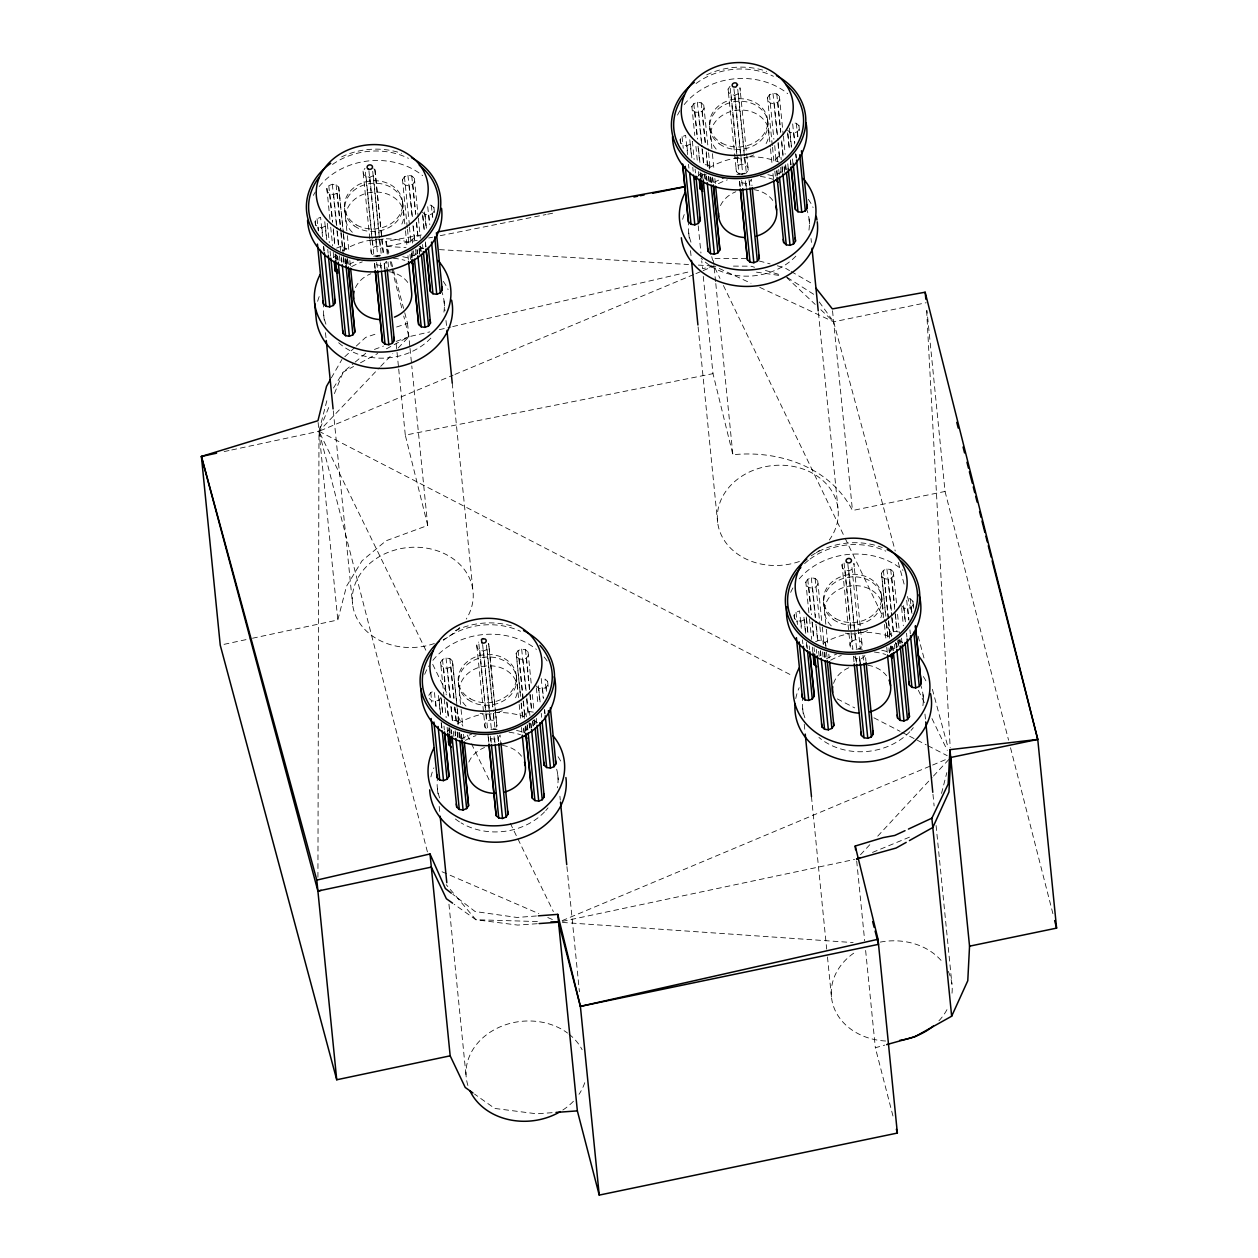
<?xml version="1.0" encoding="UTF-8"?>
<svg xmlns="http://www.w3.org/2000/svg" width="1258" height="1258" viewBox="0 0 1258 1258"><rect width="100%" height="100%" fill="white"/><g stroke="black" fill="none" stroke-linecap="round" stroke-linejoin="round"><path stroke-width="0.75" stroke-dasharray="5 3.75" d="M317.928 877.298L318.982 431.274L327.646 397.591M941.519 793.436L946.834 772.616M252.481 638.246L337.82 619.974L346.485 586.307L362.052 560.769L386.002 540.798L427.704 525.451L411.791 365.921M427.406 851.886L318.982 431.274L330.005 404.353M334.408 393.597L343.214 372.069L353.687 363.326M331.341 377.903L341.956 359.411M333.48 388.014L343.214 372.069L353.577 366.487M329.942 219.442L326.86 188.511L328.794 185.665L332.348 184.25L336.138 184.816L338.716 187.112L343.371 232.824M315.491 225.434L315.113 221.565L317.047 218.719L320.601 217.304L322.52 236.646M326.86 188.511L327.253 191.688L329.848 193.999L333.637 194.55L337.175 193.15L339.125 190.304M315.113 221.565L315.506 224.742L318.101 227.053L321.891 227.604L325.429 226.188L327.379 223.358M369.805 238.8L363.043 171.151L364.993 168.305M363.043 171.151L363.452 174.327L366.031 176.639L369.821 177.189L373.359 175.774L375.309 172.944L374.915 169.751L372.321 167.44M402.481 179.642L404.416 176.796L407.969 175.381L411.759 175.931L414.354 178.243L414.747 181.435L412.797 184.266L409.259 185.681L405.469 185.13L402.875 182.819L402.481 179.642L407.309 227.965M383.218 252.198L382.825 249.005L380.231 246.71L376.441 246.143L372.903 247.559L370.953 250.405L371.362 253.581L373.941 255.893L377.73 256.443L381.284 255.028L383.218 252.198L375.309 172.944M375.104 268.41L374.522 262.608L377.117 264.919L380.907 265.469L384.445 264.054L386.395 261.224L386.945 267.702M410.312 242.071L412.262 239.224L415.8 237.809M422.452 212.193L425.047 214.505L428.836 215.055L432.375 213.64L434.325 210.809L433.931 207.617L431.337 205.306L427.547 204.755M691.884 106.49L693.818 103.659L697.372 102.244L701.162 102.794L703.741 105.106L704.15 108.282L702.2 111.129L698.662 112.544L694.872 111.993L692.277 109.682L691.884 106.49L694.778 135.487M680.515 143.412L680.138 139.544L682.072 136.697L685.626 135.282L687.544 154.624M728.067 89.129L728.476 92.306L731.055 94.617L734.845 95.168L738.399 93.768L740.333 90.922L739.94 87.745L748.243 170.176L746.309 173.022L742.755 174.437L738.965 173.887L736.386 171.575L728.067 89.129L730.017 86.283M680.138 139.544L680.531 142.72L683.125 145.032L686.915 145.582L690.453 144.183L692.403 141.336L694.117 159.42M767.506 97.621L769.44 94.775L772.994 93.375L776.784 93.925L779.378 96.237L779.771 99.413L777.821 102.26L774.283 103.675L770.494 103.109L767.899 100.813L767.506 97.621L772.333 145.944M748.243 170.176L747.85 167L745.255 164.688L741.465 164.138L737.927 165.553L735.977 168.383L736.386 171.575M740.129 186.388L739.547 180.602L742.141 182.897L745.931 183.464L749.469 182.048L751.419 179.202L751.985 185.681M775.337 160.049L777.287 157.203L780.825 155.788L781.218 159.656M787.492 130.172L790.071 132.483L793.861 133.049L797.415 131.634L799.349 128.788L798.956 125.611L796.361 123.3L792.571 122.734L794.694 144.01M444.043 697.058L440.567 662.274L442.501 659.428L446.055 658.013L449.845 658.563L452.44 660.875L457.079 706.587M428.821 695.312L430.771 692.482L434.309 691.067L436.039 708.458M440.567 662.274L440.96 665.451L443.555 667.762L447.345 668.312L450.883 666.897L452.833 664.051M429.214 698.489L431.809 700.8L435.598 701.366L439.136 699.951L441.086 697.105M486.107 714.182L487.664 729.656L485.069 727.344L476.751 644.898L478.7 642.052M476.751 644.898L477.159 648.09L479.754 650.386L483.544 650.952L487.082 649.537L489.016 646.691L488.623 643.514L495.369 711.163M516.189 653.389L518.139 650.559L521.677 649.144L525.467 649.694L528.061 652.006L528.454 655.182L526.52 658.028L522.966 659.444L519.177 658.878L516.598 656.582L516.189 653.389L520.435 695.926M493.451 713.317L494.992 728.791L496.941 725.945L496.533 722.768L493.938 720.457L490.148 719.906L486.61 721.321L484.66 724.152L485.069 727.344M488.812 742.157L488.23 736.37L490.824 738.666L494.614 739.232L498.152 737.817L500.102 734.971L500.668 741.449M533.298 712.122L529.508 711.556L525.97 712.971L524.02 715.818L524.429 718.994M536.175 685.956L538.754 688.252L542.56 688.818L546.098 687.403L548.032 684.556L547.639 681.38L545.044 679.068L546.397 692.592M805.828 582.092L807.762 579.246L811.316 577.831L815.105 578.381L817.684 580.693L818.093 583.885L816.143 586.715L812.605 588.131L808.815 587.58L806.221 585.269L805.828 582.092L809.303 616.892M794.458 618.999L794.081 615.131L796.015 612.3L799.569 610.885L801.299 628.277M794.081 615.131L794.474 618.323L797.069 620.634L800.859 621.185L804.397 619.769L806.347 616.923M850.329 647.162L842.011 564.716L843.961 561.886L851.87 641.14L849.921 643.986L850.329 647.162L852.908 649.474L851.367 634.001M881.449 573.223L883.399 570.377L886.937 568.962L890.727 569.512L893.322 571.824L893.715 575L891.78 577.847L888.227 579.262L884.437 578.711L881.842 576.4L881.449 573.223L885.695 615.744M842.011 564.716L842.42 567.908L844.999 570.22L848.788 570.77L852.342 569.355L854.276 566.509L853.883 563.332L862.186 645.779L860.252 648.609L851.682 564.889M898.558 631.941L894.768 631.39L891.23 632.805L889.28 635.636L889.689 638.828M901.42 605.774L904.015 608.086L907.804 608.636L911.358 607.221L913.292 604.375L912.899 601.198L910.305 598.887L906.515 598.336M894.454 644.348L894.847 648.216L891.309 649.631L889.359 652.477L888.981 648.609M860.488 854.748L869.781 844.731M877.738 836.145L932.131 777.491M933.467 776.06L949.381 758.904M231.755 449.955L318.982 431.274L379.35 367.776M380.702 366.361L392.779 353.671M398.141 348.026L408.866 336.735L429.859 331.876M344.818 356.737L354.866 347.381M356.297 346.044L365.685 337.38L378.422 333.103M355.181 362.084L367.163 352.083M360.496 362.776L377.762 353.467M386.41 348.828L408.866 336.735L403.739 316.041M425.833 650.229L318.982 431.274L453.084 375.183M454.909 374.428L694.101 274.37M695.926 273.615L701.351 271.351M703.175 270.58L714.041 266.036L750.979 283.254M562.137 920.652L930.826 765.823M932.634 765.053L947.101 758.983M872.486 852.437L909.754 837.042M336.625 248.093L340.179 246.678L343.969 247.228L346.548 249.54M376.063 256.585L379.601 255.17L380.183 260.972M412.341 256.05L415.879 254.635L415.486 250.782M741.088 174.563L744.642 173.164M777.365 174.044L780.904 172.629L780.51 168.761M815.593 641.674L819.147 640.259L822.936 640.809L825.515 643.121L825.924 646.298M851.87 641.14L855.409 639.724L859.198 640.275L861.793 642.586L862.186 645.779M853.49 656.189L856.085 658.5L859.874 659.05L863.413 657.635L865.362 654.789L865.929 661.283M374.412 349.425L383.486 346.076M396.176 341.405L408.866 336.735M396.616 327.017L407.529 323.353L404.101 310.317M892.96 1116.003L875.348 1047.741L884.767 1045.131M439.388 329.675L450.836 327.017M452.738 326.577L691.161 271.335M714.041 266.036L702.593 268.693L701.712 260.831M224.176 451.575L229.852 450.348M224.034 644.348L250.594 638.655M562.373 921.359L854.591 859.434M759.769 287.359L833.645 321.812L926.202 302.738M703.269 276.383L712.987 373.657L732.879 454.751C778.922 449.908 830.39 467.268 852.468 510.512L945.041 491.453L926.973 310.522M388.329 253.959L386.458 246.426L417.231 240.278M428.695 237.998L432.61 237.212M440.206 235.686L546.066 214.536M547.717 214.206L553.756 212.995M427.704 525.451L405.296 435.142L712.987 373.657M387.228 254.21L385.954 241.41L422.484 234.727M536.395 915.981L516.975 917.459L475.099 911.531L452.801 894.296M537.166 923.702L517.746 925.086L475.917 919.74L454.154 904.282M552.12 1112.685L536.584 1113.802L494.756 1108.44L474.549 1094.083M746.277 258.582L713.286 258.519L713.852 264.164M733.445 266.114L750.916 266.193L754.548 267.262M537.402 921.548L475.917 919.74L446.197 884.657M386.458 246.426L406.067 247.606M419.81 248.424L423.726 248.659M439.419 249.603L688.535 264.51M698.347 265.092L712.075 265.925M562.436 922.444L853.16 942.588M756.483 272.153L781.564 275.769M705.203 164.672L708.993 165.223L711.572 167.534M706.493 174.956L702.703 174.406L703.285 180.208M858.585 648.751L862.375 649.301M453.886 720.441L457.676 720.991L460.271 723.303M493.325 728.932L497.114 729.483M759.203 260.988L770.069 263.865M777.318 265.784L784.567 267.702L789.521 270.58M765.446 270.454L781.8 275.266M442.077 871.763L538.817 913.638M547.78 917.522L553.158 919.85M318.982 431.274L791.911 675.467M837.278 698.898L854.732 707.908M873.917 717.815L900.099 731.338M901.844 732.235L926.281 744.846M928.027 745.758L947.211 755.665M791.172 271.539L812.652 283.962M813.674 294.293L785.432 276.32L815.2 304.42M820.876 309.767L833.645 321.812L895.224 551.004M819.225 301.936L833.645 321.812M432.721 664.366L447.376 694.385M454.264 708.506L462.881 726.165M467.19 734.986L470.634 742.063M471.498 743.824L490.463 782.665M510.276 823.282L553.363 911.578M714.89 267.812L720.001 278.411M723.413 285.487L844.291 536.506M845.14 538.267L883.446 617.82M884.311 619.581L891.969 635.494M895.366 642.571L897.929 647.87M918.356 690.296L924.315 702.672M931.974 718.585L947.305 750.397M898.275 562.373L904.392 585.096M907.443 596.465L912.019 613.511M918.136 636.249L924.237 658.972M932.382 689.274L948.17 747.991M385.954 241.41L388.895 252.591M391.348 261.9L403.614 308.462M945.041 491.453L1008.57 740.16M1010.52 747.755L1053.685 916.736M390.184 261.475L391.6 267.121M392.056 269.008L401.868 308.524M711.729 256.616L712.657 260.375M923.01 694.542L923.797 702.357M924.96 714.088L925.542 719.953M932.964 794.254L934.128 805.985M936.094 825.531L951.897 983.898M913.292 604.375L913.685 608.243M912.899 601.198L913.67 608.935M911.358 607.221L911.924 613.023M910.305 598.887L911.657 612.426M907.804 608.636L908.968 620.225M909.927 629.896L910.32 633.765M906.704 600.27L908.638 619.596M904.015 608.086L905.556 623.543M906.531 633.214L906.908 637.083M903.559 605.554L905.288 622.946M901.624 607.708L903.338 625.792M901.53 638.12L902.112 643.907M893.322 571.824L896.797 605.931M897.567 614.36L899.501 632.994M900.068 639.489L900.461 643.357M899.328 639.677L899.722 643.53M891.78 577.847L894.674 606.843M895.444 614.58L897.174 631.972M897.945 639.709L898.526 645.511M890.727 569.512L896.907 631.374M897.866 641.045L898.637 648.766M896.246 643.624L896.64 647.493M895.932 642.98L896.498 648.782M888.227 579.262L891.891 615.995M892.079 617.93L893.825 635.321M886.937 568.962L891.56 615.351M891.765 617.285L893.495 634.692M892.85 646.926L893.243 650.795M891.23 632.805L891.607 636.658M892.582 646.329L892.96 650.197M884.437 578.711L888.494 619.298M888.683 621.232L890.224 636.705M891.199 646.36L891.576 650.229M883.399 570.377L888.211 618.7M888.415 620.634L889.956 636.108M890.916 645.763L891.309 649.631M890.46 646.549L890.821 651.109M881.842 576.4L886.292 620.854M886.481 622.789L888.022 638.262M888.981 647.917L889.768 655.654M886.465 623.481L888.006 638.938M881.528 595.034L883.682 616.703M884.453 624.361L885.978 639.677M886.748 647.335L887.315 653.075M832.529 310.742L852.468 510.512M862.941 655.104L863.523 660.906M859.874 659.05L860.252 662.919M859.356 656.487L859.937 662.29M848.788 570.77L854.968 632.632M855.157 634.567L856.698 650.024M847.892 564.339L854.638 631.988M854.827 633.922L855.409 639.724M856.085 658.5L856.462 662.368M855.613 655.968L856.195 661.755M844.999 570.22L851.179 632.066M853.474 656.865L854.056 662.667M809.067 218.939L809.853 226.77M811.017 238.501L811.41 242.401M818.439 312.786L837.954 508.295M798.956 125.611L799.522 131.398M797.415 131.634L797.981 137.421M796.361 123.3L797.714 136.823M793.861 133.049L794.836 142.704M795.984 154.309L796.377 158.178M795.654 153.665L796.047 157.533M790.071 132.483L791.612 147.957M789.411 128.017L791.345 147.359M792.509 158.948L792.886 162.817M787.87 134.04L789.411 149.513M790.574 161.103L790.952 164.971M787.665 132.798L789.395 150.189M790.37 159.86L790.952 165.663M787.791 163.776L788.184 167.629M856.698 860.975L864.671 940.748M865.63 950.466L875.348 1047.741M779.378 96.237L783.231 134.889M783.435 136.147L785.165 154.231M785.668 164.672L786.234 170.475M785.574 166.009L785.967 169.877M777.821 102.26L780.731 131.257M781.69 140.912L783.231 156.385M784.19 166.04L784.583 169.909M776.784 93.925L780.636 132.577M781.611 142.248L783.152 157.706M784.111 167.377L784.693 173.179M782.114 166.087L782.885 173.824M781.989 167.393L782.555 173.195M774.283 103.675L777.947 140.393M778.136 142.327L779.881 159.735M780.652 167.456L781.234 173.258M772.994 93.375L777.24 135.895M778.01 143.632L779.74 161.024M823.581 601.843L826.129 627.317M826.317 629.236L828.047 646.47M828.802 654.129L829.195 657.95M777.287 157.203L777.664 161.071M778.718 169.405L779.284 175.208M825.515 643.121L826.302 650.858M826.506 652.1L827.277 659.837M769.44 94.775L773.89 139.245M774.739 145.645L776.202 162.439M776.972 170.176L778.215 180.444M817.684 580.693L822.134 625.163M822.323 627.097L824.053 644.489M824.823 652.226L825.814 661.205M776.516 170.962L777.082 176.765M824.367 653.012L824.745 656.88M822.936 640.809L823.314 644.678M824.084 652.415L824.666 658.201M772.538 147.202L774.063 163.351M774.834 171.088L775.809 180.067M815.105 578.381L820.012 625.383M819.917 626.72L821.663 644.112M822.433 651.848L823.282 658.249M767.584 119.447L770.321 146.856M770.509 148.758L772.035 164.075M772.994 173.651L773.56 179.391M820.436 650.559L821.018 656.361M820.295 651.848L820.688 655.717M812.605 588.131L815.499 617.128M816.458 626.798L817.999 642.256M811.316 577.831L815.75 622.301M815.939 624.235L817.684 641.627M818.644 651.298L819.225 657.085M816.363 649.411L816.756 653.264M808.815 587.58L811.504 614.643M812.291 622.38L814.02 639.772M807.762 579.246L811.237 614.046M812.008 621.782L813.753 639.174M814.052 647.697L814.445 651.565M809.492 618.826L811.63 639.394M812.401 647.131L812.762 651.675M806.535 618.857L808.076 634.331M809.24 645.92L809.617 649.788M806.331 617.615L808.061 635.007M804.397 619.769L805.749 633.293M806.913 644.898L807.29 648.766M803.925 617.238L805.67 634.63M806.441 642.366L807.023 648.169M800.859 621.185L801.629 628.921M802.462 639.882L802.84 643.75M797.069 620.634L797.446 624.503M796.015 612.3L796.99 621.955M802.698 708.663L803.28 714.528M804.255 724.293L805.041 732.125M811.473 796.644L826.695 949.13M827.481 956.961L831.569 998.019M749.469 182.048L749.862 185.917M748.997 179.501L749.579 185.303M738.399 93.768L744.563 155.615M744.752 157.549L746.309 173.022M737.738 89.302L745.255 164.688M745.931 183.464L746.309 187.316M745.412 180.885L745.978 186.687M734.845 95.168L742.755 174.437M733.949 88.736L741.465 164.138M741.67 180.366L742.519 186.766M731.055 94.617L738.965 173.887M730.206 88.217L736.952 155.882M737.157 157.816L737.927 165.553M739.531 181.278L740.113 187.08M709.654 126.24L712.185 151.731M712.39 153.649L714.104 170.868M714.874 178.526L715.44 184.281M712.751 178.447L713.129 182.3M712.547 177.189L713.129 182.992M703.741 105.106L708.396 150.818M708.584 152.753L710.11 168.902M711.084 177.881L711.855 185.618M710.424 177.409L711.006 183.212M708.993 165.223L709.37 169.091M710.141 176.812L710.723 182.614M702.2 111.129L705.486 143.994M706.257 151.715L707.987 169.122M708.757 176.859L709.339 182.646M701.162 102.794L705.408 145.315M706.178 153.051L707.531 166.591M708.49 176.246L709.072 182.048M706.681 176.891L707.075 180.759M706.351 176.262L706.744 180.13M698.662 112.544L702.137 147.343M702.326 149.277L703.867 164.735M704.826 174.406L705.408 180.193M714.23 267.985L715.598 281.603M715.786 283.553L732.879 454.751M697.372 102.244L701.225 140.896M701.995 148.633L703.741 166.04M704.511 173.761L705.282 181.498M702.436 173.808L703.002 179.611M694.872 111.993L697.577 139.056M698.536 148.711L700.077 164.185M701.036 173.84L701.429 177.708M693.818 103.659L697.294 138.443M698.064 146.18L699.81 163.587M700.769 173.242L701.539 180.979M700.108 172.094L700.675 178.589M695.941 146.4L697.467 162.549M698.457 171.544L698.819 176.089M695.092 169.075L695.47 172.944M690.453 144.183L691.994 159.64M692.781 167.377L693.158 171.245M689.793 139.717L691.538 157.108M698.221 225.811L700.942 253.047M686.915 145.582L687.686 153.319M688.519 164.279L688.897 168.147M682.072 136.697L683.236 148.302M688.755 233.06L689.526 240.876M690.5 250.657L691.098 256.522M698.111 326.907L717.626 522.416M557.75 774.724L558.536 782.539M559.904 796.22L560.297 800.135M566.933 866.605L579.419 991.729M547.639 681.38L548.409 689.101M546.098 687.403L546.475 691.271M542.56 688.818L543.519 698.473M544.667 710.078L545.06 713.946M541.255 678.518L543.189 697.844M544.352 709.449L544.73 713.302M538.754 688.252L540.295 703.725M541.27 713.396L541.648 717.249M538.298 685.72L540.028 703.128M536.364 687.874L538.094 705.282M536.285 718.287L536.851 724.089M528.061 652.006L531.536 686.805M532.307 694.526L534.052 711.242M534.807 719.655L535.2 723.523M534.351 720.457L534.729 724.309M534.068 719.843L534.65 725.646M526.52 658.028L529.995 692.828M530.184 694.746L531.914 712.154M532.889 721.825L533.266 725.677M525.467 649.694L529.712 692.214M529.901 694.149L531.647 711.556M532.606 721.211L533.376 728.948M531.002 723.79L531.379 727.659M529.508 711.556L529.901 715.425M530.672 723.161L531.253 728.964M522.966 659.444L526.63 696.161M526.835 698.096L528.564 715.503M529.335 723.224L529.917 729.027M521.677 649.144L525.923 691.664M526.693 699.401L528.234 714.859M529.005 722.595L529.587 728.398L526.048 729.813L525.655 725.945M527.401 725.174L527.983 730.977M525.97 712.971L526.363 716.84M527.133 724.577L527.7 730.379M519.177 658.878L523.234 699.479M523.422 701.414L525.168 718.805M525.938 726.542L526.316 730.411M518.139 650.559L522.966 698.882M523.155 700.816L524.885 718.208M525.199 726.731L525.577 730.599M525.184 727.423L525.577 731.275M516.598 656.582L521.032 701.036M521.221 702.97L522.762 718.428M523.737 728.099L524.507 735.836M521.205 703.662L522.746 719.12M523.721 728.791L524.099 732.659M516.267 675.216L519.004 702.624M519.192 704.527L520.718 719.843M521.488 727.501L522.054 733.257M489.016 646.691L496.941 725.945M498.152 737.817L498.545 741.685M495.573 713.097L496.533 722.768M497.696 735.285L498.467 743.006M487.082 649.537L493.262 711.383M486.421 645.071L492.601 706.933M493.372 714.654L493.938 720.457M494.614 739.232L495.007 743.085M494.095 736.653L494.677 742.456M483.544 650.952L489.708 712.814M489.897 714.733L491.453 730.206M482.632 644.505L489.378 712.17M489.582 714.104L490.148 719.906M490.824 738.666L491.218 742.534M490.353 736.134L490.934 741.937M479.754 650.386L485.918 712.248M478.889 643.986L486.61 721.321M488.025 735.112L488.796 742.849M444.043 300.961L445.017 310.742M445.992 320.507L446.574 326.372M452.235 383.077L472.929 590.317M433.931 207.617L434.718 214.662M432.375 213.64L432.768 217.508M431.337 205.306L432.5 216.911M428.836 215.055L429.796 224.726M427.736 206.689L429.481 224.097M425.047 214.505L426.588 229.962M424.575 211.973L426.32 229.365M422.845 216.062L424.575 233.453M425.55 243.124L425.927 246.993M422.641 214.819L424.371 232.211M425.346 241.882L425.912 247.684M422.562 244.539L422.955 248.408M414.354 178.243L418.206 216.911M418.411 218.153L420.329 238.171M420.644 246.694L421.21 252.496M420.361 246.096L420.943 251.899M412.797 184.266L415.69 213.262M416.665 222.933L418.206 238.391M419.166 248.062L419.747 253.864M411.759 175.931L415.612 214.599M416.382 222.336L418.128 239.728M419.087 249.398L419.669 255.201M417.279 250.043L417.672 253.912M416.964 249.414L417.341 253.267M409.259 185.681L412.341 216.612M413.316 226.283L414.857 241.74M415.627 249.477L416.209 255.28M407.969 175.381L412.215 217.917M412.986 225.638L414.715 243.046M458.337 682.009L460.884 707.499M461.073 709.418L462.787 726.652M463.557 734.31L464.123 740.05M412.262 239.224L412.64 243.093M413.41 250.814L414.259 257.214M461.434 734.216L462.016 740.019M461.419 734.892L461.812 738.76M404.416 176.796L409.526 225.732M409.432 227.053L411.177 244.461M412.026 250.861L413.19 262.45M457.267 708.521L458.808 723.979M459.783 733.65L460.554 741.387M411.492 252.984L412.058 258.771M452.44 660.875L457.063 707.263M457.252 709.197L458.808 724.671M459.579 732.408L460.349 740.129M411.476 253.66L411.853 257.528M457.676 720.991L458.069 724.86M458.84 732.581L459.422 738.383M407.513 229.223L409.039 245.357M410.014 254.352L410.784 262.073M450.883 666.897L454.169 699.763M454.94 707.499L456.481 722.957M457.456 732.628L458.022 738.415M449.845 658.563L453.902 699.165M454.673 706.886L456.402 724.293M457.173 732.03L457.755 737.817M402.56 201.453L405.28 228.862M405.485 230.78L407.01 246.096M407.969 255.673L408.347 259.494M455.176 730.741L455.758 736.528M455.05 732.03L455.427 735.899M447.345 668.312L450.238 697.309M451.213 706.98L452.754 722.438M446.055 658.013L450.112 698.615M450.883 706.336L452.424 721.809M453.383 731.464L453.965 737.267M451.386 730.175L451.779 734.043M451.119 729.577L451.496 733.445M443.555 667.762L446.26 694.825M447.03 702.546L448.76 719.953M449.531 727.69L450.112 733.477M442.501 659.428L445.977 694.227M446.747 701.948L448.493 719.356M449.452 729.011L450.222 736.748M448.791 727.879L449.185 731.731M407.529 323.353L409.841 346.469M410.029 348.419L411.586 363.971M444.231 698.992L446.181 717.642M447.14 727.313L447.518 731.857M441.275 699.039L443.02 716.431M443.98 726.102L444.373 729.97M441.071 697.797L442.816 715.189M439.136 699.951L440.489 713.475M441.464 723.146L442.03 728.948M438.476 695.485L440.41 714.811M441.181 722.548L441.762 728.351M435.598 701.366L436.369 709.087M388.014 261.994L388.596 267.828M396.16 343.701L398.503 367.053M398.692 369.003L405.296 435.142M430.771 692.482L431.73 702.137M437.438 788.829L438.02 794.694M439.184 806.425L439.781 812.291M448.949 904.188L466.309 1078.185M384.445 264.054L385.027 269.857M374.915 169.751L381.661 237.416M381.85 239.35L382.825 249.005M384.177 263.457L384.744 269.259M373.359 175.774L379.539 237.636M379.727 239.57L381.284 255.028M372.714 171.308L380.231 246.71M380.907 265.469L381.284 269.338M380.388 262.906L380.954 268.709M369.821 177.189L377.73 256.443M368.924 170.758L376.441 246.143M376.645 262.387L377.494 268.787M366.031 176.639L372.211 238.501M372.399 240.435L373.941 255.893M365.37 172.173L371.928 237.904M372.132 239.838L372.903 247.559M374.507 263.299L375.088 269.086M370.009 240.058L371.362 253.581M344.613 208.262L347.161 233.752M347.35 235.655L348.891 250.971M349.834 260.548L350.416 266.287M347.538 258.519L348.104 264.322M347.522 259.211L348.104 265.013M343.56 234.759L345.29 252.166M346.06 259.887L346.831 267.624M338.716 187.112L343.151 231.582M343.355 233.516L345.085 250.908M345.856 258.645L346.626 266.382M345.4 259.431L345.777 263.299M343.969 247.228L344.346 251.097M345.117 258.834L345.698 264.636M337.175 193.15L340.839 229.868M341.028 231.802L343.355 254.997M343.544 256.931L344.126 262.733M336.138 184.816L340.761 231.205M340.949 233.139L342.695 250.531M343.465 258.267L344.047 264.07M341.468 256.978L342.05 262.78M340.179 246.678L340.556 250.546M341.327 258.283L341.72 262.151M333.637 194.55L337.113 229.349M337.301 231.283L339.031 248.691M332.348 184.25L336.782 228.72M336.971 230.654L338.701 248.046M339.487 255.783L340.258 263.52M337.679 256.428L338.056 260.296M337.396 255.83L337.789 259.698M329.848 193.999L332.537 221.062M333.307 228.799L335.053 246.191M335.823 253.927L336.405 259.73M328.794 185.665L332.458 222.399M333.228 230.135L334.77 245.593M335.744 255.264L336.515 263.001M335.084 254.116L335.666 259.919M330.712 227.179L332.662 245.829M333.213 252.308L333.999 260.029M327.363 224.034L329.297 242.684M330.068 251.097L330.634 256.899M325.429 226.188L326.781 239.728M327.74 249.383L328.134 253.251M324.768 221.722L326.514 239.13M321.891 227.604L322.661 235.34M323.809 246.93L324.202 250.798M323.495 246.301L324.061 252.103M318.101 227.053L318.478 230.922M317.047 218.719L318.211 230.324M323.731 315.082L324.501 322.897M325.476 332.678L326.262 340.493M333.291 410.879L352.602 604.438M318.117 422.484L337.82 619.974M926.627 310.569L950.183 747.677M443.351 640.353A65.07 53.748 -5.7 0 1 520.513 631.296M466.01 706.053A29.17 24.091 -5.7 0 1 467.064 674.194A29.17 24.091 -5.7 0 1 505.276 669.712A29.17 24.091 -5.7 0 1 514.176 700.391M502.288 710.723A29.17 24.091 -5.7 0 1 493.309 713.569M491.422 713.852A29.17 24.091 -5.7 0 1 480.1 713.317M424.685 674.319A67.303 55.604 -5.7 0 1 429.009 665.796M432.894 660.324A67.303 55.604 -5.7 0 1 536.38 649.411M544.116 657.006A67.303 55.604 -5.7 0 1 547.529 661.582M455.317 630.635A67.303 55.604 -5.7 0 1 513.579 626.531M468.857 762.096A29.17 24.091 -5.7 0 1 484.534 747.504M502.445 745.412A29.17 24.091 -5.7 0 1 522.18 757.237M430.896 776.909A68.435 56.531 -5.7 0 1 433.916 767.867M461.167 739.012A68.435 56.531 -5.7 0 1 471.75 734.09M490.934 729.451A68.435 56.531 -5.7 0 1 498.074 728.932M516.519 730.473A68.435 56.531 -5.7 0 1 524.051 732.392M558.065 756.718A68.435 56.531 -5.7 0 1 560.974 761.656M447.25 731.354A68.435 56.531 -5.7 0 1 450.112 728.964M457.881 723.617A68.435 56.531 -5.7 0 1 484.016 713.899M494.646 712.641A68.435 56.531 -5.7 0 1 524.224 716.635M532.967 720.252A68.435 56.531 -5.7 0 1 537.874 722.925M548.048 807.825A60.573 50.037 -5.7 0 1 545.752 810.577M544.541 811.897A60.573 50.037 -5.7 0 1 461.01 822.842M459.469 821.883A60.573 50.037 -5.7 0 1 453.666 817.606M439.655 797.949A60.573 50.037 -5.7 0 1 437.564 777.601M465.381 740.364A60.573 50.037 -5.7 0 1 476.011 735.631M509.081 732.203A60.573 50.037 -5.7 0 1 520.466 734.656M556.681 769.204A60.573 50.037 -5.7 0 1 557.325 787.807M584.75 1082.698A60.573 50.037 -5.7 0 1 579.01 1094.318M573.428 1101.253A60.573 50.037 -5.7 0 1 561.949 1110.61M467.913 1085.512A60.573 50.037 -5.7 0 1 495.479 1029.075A60.573 50.037 -5.7 0 1 567.594 1033.07M569.025 1034.17A60.573 50.037 -5.7 0 1 582.139 1049.754M804.585 563.647A65.07 53.748 -5.7 0 1 808.611 560.172M810.026 559.087A65.07 53.748 -5.7 0 1 885.774 551.13M831.271 625.871A29.17 24.091 -5.7 0 1 832.34 594.028A29.17 24.091 -5.7 0 1 870.52 589.546A29.17 24.091 -5.7 0 1 879.436 620.21M867.548 630.541A29.17 24.091 -5.7 0 1 858.569 633.403M856.682 633.67A29.17 24.091 -5.7 0 1 845.376 633.151M790.669 592.392A67.303 55.604 -5.7 0 1 794.254 585.63M799.239 578.837A67.303 55.604 -5.7 0 1 902.93 570.314M811.127 555.894A67.303 55.604 -5.7 0 1 882.267 547.544M833.551 683.393A29.17 24.091 -5.7 0 1 849.795 667.322M867.69 665.23A29.17 24.091 -5.7 0 1 886.528 675.766M795.764 698.552A68.435 56.531 -5.7 0 1 799.176 687.701M826.427 658.83A68.435 56.531 -5.7 0 1 837.01 653.908M856.195 649.27A68.435 56.531 -5.7 0 1 863.318 648.751M881.779 650.292A68.435 56.531 -5.7 0 1 889.296 652.21M923.325 676.537A68.435 56.531 -5.7 0 1 927.052 683.157M823.141 643.436A68.435 56.531 -5.7 0 1 849.26 633.717M858.098 632.585A68.435 56.531 -5.7 0 1 889.485 636.454M898.228 640.07A68.435 56.531 -5.7 0 1 903.118 642.744M913.308 727.659A60.573 50.037 -5.7 0 1 911.012 730.411M909.801 731.716A60.573 50.037 -5.7 0 1 818.911 737.424M804.9 717.783A60.573 50.037 -5.7 0 1 802.824 697.419M830.642 660.198A60.573 50.037 -5.7 0 1 841.256 655.465M874.341 652.021A60.573 50.037 -5.7 0 1 885.726 654.475M920.117 683.66A60.573 50.037 -5.7 0 1 922.57 707.625M946.944 1009.671A60.573 50.037 -5.7 0 1 938.672 1021.071M885.648 1041.011A60.573 50.037 -5.7 0 1 833.331 1005.818A60.573 50.037 -5.7 0 1 856.258 951.473M880.301 942.1A60.573 50.037 -5.7 0 1 943.217 963.03M948.233 971.286A60.573 50.037 -5.7 0 1 951.771 995.141M332.505 164.452A65.07 53.748 -5.7 0 1 408.425 158.319M352.303 232.29A29.17 24.091 -5.7 0 1 353.356 200.447A29.17 24.091 -5.7 0 1 391.553 195.965A29.17 24.091 -5.7 0 1 400.469 226.644M383.313 238.957A29.17 24.091 -5.7 0 1 372.006 240.294M313.368 195.383A67.303 55.604 -5.7 0 1 315.286 192.049M319.186 186.577A67.303 55.604 -5.7 0 1 422.657 175.648M341.61 156.888A67.303 55.604 -5.7 0 1 401.585 153.35M355.464 287.61A29.17 24.091 -5.7 0 1 370.827 273.757M388.722 271.649A29.17 24.091 -5.7 0 1 408.457 283.49M317.645 301.322A68.435 56.531 -5.7 0 1 319.453 295.897M349.142 264.337A68.435 56.531 -5.7 0 1 359.867 259.683M373.689 256.192A68.435 56.531 -5.7 0 1 380.765 255.358M402.796 256.726A68.435 56.531 -5.7 0 1 410.328 258.645M443.256 281.367A68.435 56.531 -5.7 0 1 448.084 289.576M333.543 257.607A68.435 56.531 -5.7 0 1 336.405 255.201M342.553 250.845A68.435 56.531 -5.7 0 1 379.13 239.004M386.316 238.784A68.435 56.531 -5.7 0 1 410.517 242.873M419.26 246.489A68.435 56.531 -5.7 0 1 422.562 248.251M430.834 338.15A60.573 50.037 -5.7 0 1 336.075 340.226M325.932 324.202A60.573 50.037 -5.7 0 1 323.841 303.838M351.674 266.617A60.573 50.037 -5.7 0 1 362.288 261.884M393.44 258.236A60.573 50.037 -5.7 0 1 404.919 260.359M441.149 290.079A60.573 50.037 -5.7 0 1 443.917 312.204M434.356 643.514A60.573 50.037 -5.7 0 1 352.476 603.353A60.573 50.037 -5.7 0 1 424.905 547.89A60.573 50.037 -5.7 0 1 466.262 619.078M459.705 627.506A60.573 50.037 -5.7 0 1 443.272 639.693M696.083 83.5A65.07 53.748 -5.7 0 1 773.45 76.298M716.164 149.073A29.17 24.091 -5.7 0 1 719.277 117.654A29.17 24.091 -5.7 0 1 757.096 114.242A29.17 24.091 -5.7 0 1 765.493 144.623M753.605 154.954A29.17 24.091 -5.7 0 1 750.13 156.385M748.337 156.951A29.17 24.091 -5.7 0 1 731.433 157.549M677.527 115.076A67.303 55.604 -5.7 0 1 680.311 110.028M684.21 104.556A67.303 55.604 -5.7 0 1 787.681 93.642M706.634 74.867A67.303 55.604 -5.7 0 1 766.625 71.344M720.488 205.604A29.17 24.091 -5.7 0 1 735.851 191.735M753.746 189.628A29.17 24.091 -5.7 0 1 773.481 201.469M682.669 219.317A68.435 56.531 -5.7 0 1 685.233 212.099M714.167 182.316A68.435 56.531 -5.7 0 1 724.891 177.661M736.952 174.485A68.435 56.531 -5.7 0 1 742.251 173.683M767.836 174.705A68.435 56.531 -5.7 0 1 775.353 176.623M808.281 199.362A68.435 56.531 -5.7 0 1 813.108 207.554M698.567 175.585A68.435 56.531 -5.7 0 1 701.429 173.179M709.197 167.849A68.435 56.531 -5.7 0 1 740.616 157.329M749.548 156.763A68.435 56.531 -5.7 0 1 779.095 162.172M795.858 256.129A60.573 50.037 -5.7 0 1 710.77 266.114M709.276 265.108A60.573 50.037 -5.7 0 1 701.099 258.204M690.957 242.181A60.573 50.037 -5.7 0 1 688.865 221.817M718.397 183.684A60.573 50.037 -5.7 0 1 727.313 179.863M760.398 176.435A60.573 50.037 -5.7 0 1 773.591 179.469M806.174 208.057A60.573 50.037 -5.7 0 1 808.941 230.183M799.38 561.493A60.573 50.037 -5.7 0 1 717.422 520.246A60.573 50.037 -5.7 0 1 792.509 466.278A60.573 50.037 -5.7 0 1 829.305 539.996M819.351 550.454A60.573 50.037 -5.7 0 1 816.379 552.734M470.461 698.835A29.17 24.091 -5.7 0 0 516.299 679.949A29.17 24.091 -5.7 0 0 475.147 657.069A29.17 24.091 -5.7 0 0 470.461 698.835M468.023 699.652A29.17 24.091 -5.7 0 0 516.032 685.28A29.17 24.091 -5.7 0 0 478.59 658.453A29.17 24.091 -5.7 0 0 468.023 699.652M835.721 618.653A29.17 24.091 -5.7 0 0 881.543 599.767A29.17 24.091 -5.7 0 0 840.407 576.887A29.17 24.091 -5.7 0 0 835.721 618.653M833.283 619.471A29.17 24.091 -5.7 0 0 881.276 605.114A29.17 24.091 -5.7 0 0 843.851 578.271A29.17 24.091 -5.7 0 0 833.283 619.471M356.737 225.072A29.17 24.091 -5.7 0 0 402.576 206.186A29.17 24.091 -5.7 0 0 361.439 183.306A29.17 24.091 -5.7 0 0 356.737 225.072M354.316 225.905A29.17 24.091 -5.7 0 0 402.308 211.533A29.17 24.091 -5.7 0 0 364.883 184.69A29.17 24.091 -5.7 0 0 354.316 225.905M721.762 143.066A29.17 24.091 -5.7 0 0 767.6 124.18A29.17 24.091 -5.7 0 0 726.464 101.3A29.17 24.091 -5.7 0 0 721.762 143.066M719.34 143.884A29.17 24.091 -5.7 0 0 767.333 129.511A29.17 24.091 -5.7 0 0 729.907 102.684A29.17 24.091 -5.7 0 0 719.34 143.884"/><path stroke-width="1.5" d="M969.541 946.173L1056.594 928.121L1037.756 739.421L949.932 749.674L969.541 946.173L967.779 980.721L951.661 1016.212L914.896 1036.765L886.638 1044.612M949.932 749.674L948.155 784.096L931.879 818.172L951.661 1016.212M330.382 379.586L326.53 386.316L317.944 420.722L201.406 456.45L220.244 645.165L336.735 1079.773L450.175 1055.824L465.224 1087.462L472.992 1092.982M323.023 300.819L323.416 303.996L326.011 306.307L329.8 306.858L333.339 305.442L335.288 302.612L330.854 258.142M342.601 330.194L342.994 333.37L345.588 335.682L349.378 336.232L352.916 334.817L354.866 331.986L348.497 268.19M375.277 271.02L382.432 341.862L385.027 344.173L388.816 344.723L392.354 343.324L394.304 340.478L387.165 268.945M426.116 249.603L430.362 291.447L432.956 293.759L436.746 294.309L440.3 292.91L442.234 290.063L436.432 232.746M412.042 259.462L418.631 324.501L421.21 326.813L425 327.363L428.553 325.948L430.488 323.117L423.348 251.584M682.638 164.672L688.441 221.99L691.035 224.301L694.825 224.852L698.363 223.437L700.313 220.59L695.878 176.136M707.625 248.172L708.018 251.364L710.613 253.676L714.402 254.226L717.941 252.811L719.89 249.965L713.522 186.168M740.302 189.014L747.456 259.856L750.051 262.167L753.841 262.718L757.379 261.302L759.329 258.456L752.174 187.615M791.14 167.597L795.402 209.441L797.981 211.753L801.771 212.303L805.324 210.888L807.259 208.042L801.456 150.74M783.247 239.303L783.655 242.479L786.234 244.791L790.024 245.341L793.578 243.942L795.512 241.096L788.168 168.32M436.73 774.566L437.139 777.759L439.718 780.07L443.508 780.62L447.046 779.205L448.996 776.359L444.561 731.904M456.308 803.941L456.717 807.133L459.296 809.444L463.086 809.995L466.639 808.58L468.574 805.733L462.016 740.019M488.985 744.783L496.139 815.624L498.734 817.936L502.524 818.486L506.062 817.071L508.012 814.225L500.873 742.707M543.676 762.034L544.085 765.21L546.664 767.522L550.469 768.072L554.007 766.657L555.942 763.81L550.359 707.751M525.765 733.21L532.338 798.264L534.933 800.575L538.723 801.126L542.261 799.711L544.211 796.864L537.072 725.347M801.991 694.4L802.384 697.577L804.978 699.888L808.768 700.439L812.306 699.023L814.256 696.193L809.822 651.723M821.568 723.775L821.961 726.951L824.556 729.263L828.346 729.813L831.884 728.398L833.834 725.567L827.261 660.513M861.007 732.266L861.4 735.443L863.994 737.754L867.784 738.304L871.322 736.889L873.272 734.059L866.133 662.526M908.936 681.852L909.345 685.028L911.924 687.34L915.714 687.89L919.268 686.475L921.202 683.644L915.415 625.651M897.19 714.89L897.599 718.082L900.178 720.394L903.967 720.944L907.521 719.529L909.455 716.683L902.316 645.165M906.2 842.388L896.058 848.049L856.509 859.041L860.063 857.563M909.424 840.58L932.823 827.497L948.941 792.021L950.702 757.473L1037.756 739.421L925.149 292.218L832.356 308.902L816.128 288.349M905.037 830.673L894.8 835.438L883.085 837.624L855.22 846.036L855.582 849.748M908.433 829.085L931.879 818.172M336.735 1079.773L316.812 880.097L430.016 853.962L445.363 888.541L451.308 893.149M878.021 939.27L897.363 1133.065L599.233 1195.1L580.394 1006.384L878.021 939.27L855.22 846.036M321.167 890.365L317.897 891.057L201.406 456.45L216.58 453.195M317.897 891.057L431.337 867.108L446.386 898.747L452.597 903.165M550.847 921.941L558.536 922.177L580.394 1006.384L878.524 944.349L875.096 931.077M633.922 196.987L637.68 196.232M640.306 195.713L644.143 194.943M652.745 193.229L684.729 186.829M437.878 231.897L684.714 186.671M538.33 915.84L557.75 914.362L580.394 1006.384M539.1 923.561L558.536 922.177M556.005 1112.418L577.359 1110.877L599.233 1195.1M483.261 638.671L485.226 639.095A2.705 2.233 -5.7 0 1 485.619 642.225A2.705 2.233 -5.7 0 1 481.814 642.665M481.83 642.649L481.437 639.536A2.705 2.233 -5.7 0 1 483.245 638.639M775.809 180.067L778.403 182.379M699.794 185.759L700.187 188.936L702.782 191.247M889.768 655.654L892.347 657.965L891.969 654.097M410.784 262.073L413.379 264.384M813.737 661.346L814.13 664.523L816.725 666.834M334.77 267.765L335.163 270.957L337.757 273.269L337.364 269.401M524.507 735.836L527.086 738.147M448.477 741.528L448.87 744.705L451.465 747.016M201.406 456.45L316.812 880.097M872.659 921.595L874.121 927.288M896.372 1129.275L897.363 1133.065M956.756 422.342L958.219 428.05M963.062 447.03L964.572 452.943M966.946 462.221L968.44 468.086M969.368 471.719L972.308 483.229M973.252 486.909L974.73 492.696M975.673 496.391L977.151 502.162M979.557 511.581L981.02 517.305M981.979 521.079L984.888 532.464M985.847 536.238L987.31 541.962M988.269 545.705L991.194 557.152M992.137 560.848L1037.756 739.421M1054.644 920.541L1056.594 928.121M921.202 683.644L915.399 626.327M909.062 713.506L909.455 716.683M806.865 204.865L807.259 208.042M872.863 730.867L873.272 734.059M795.119 237.919L795.512 241.096M833.441 722.375L833.834 725.567M758.92 255.28L759.329 258.456M814.256 696.193L809.995 654.349M719.89 249.965L713.317 184.926M699.904 217.414L700.313 220.59M555.549 760.634L555.942 763.81M543.802 793.688L544.211 796.864M441.841 286.887L442.234 290.063M507.619 811.048L508.012 814.225M430.094 319.925L430.488 323.117M468.574 805.733L462.001 740.695M393.896 337.286L394.304 340.478M448.996 776.359L444.734 734.515M354.866 331.986L348.293 266.948M334.88 299.42L335.288 302.612M925.149 292.218L925.857 299.231M925.746 721.919L932.776 792.304M913.858 632.349L919.268 686.475M910.509 635.699L915.714 687.89M907.112 639.017L911.924 687.34M905.1 642.508L909.345 685.028M900.193 646.077L907.521 719.529M896.828 649.411L903.967 720.944M893.432 652.729L900.178 720.394M891.23 654.286L897.599 718.082M887.503 654.993L890.57 685.626M863.994 663.438L871.322 736.889M860.252 662.919L867.784 738.304M856.667 664.303L863.994 737.754M854.261 663.925L861.4 735.443M811.992 248.266L818.235 310.836M799.726 154.828L805.324 210.888M796.566 160.112L801.771 212.303M793.169 163.414L797.981 211.753M791.156 166.905L795.402 209.441M786.439 172.409L793.578 243.942M782.885 173.824L790.024 245.341M829.572 661.787L832.623 692.419M779.488 177.142L786.234 244.791M777.082 177.441L783.655 242.479M825.138 660.749L831.884 728.398M773.749 181.309L776.626 210.023M821.207 658.296L828.346 729.813M817.228 655.811L824.556 729.263M814.618 654.176L821.961 726.951M812.982 652.933L814.13 664.523M807.479 650.701L812.306 699.023M803.359 646.313L808.768 700.439M799.192 641.894L804.978 699.888M796.408 637.649L802.384 697.577M805.23 734.074L811.473 796.644M750.051 187.835L757.379 261.302M746.513 189.25L753.841 262.718M742.723 188.7L750.051 262.167M740.506 190.257L747.456 259.856M715.629 186.184L718.695 216.816M711.195 185.146L717.941 252.811M707.263 182.693L714.402 254.226M703.285 180.208L710.613 253.676M702.011 183.511L702.593 189.313M700.675 178.589L708.018 251.364M699.228 179.265L700.187 188.936M693.551 175.098L698.363 223.437M689.62 172.66L694.825 224.852M685.248 166.308L691.035 224.301M682.654 163.996L688.441 221.99M691.475 260.437L697.923 324.957M560.486 802.085L566.729 864.655M548.409 710.597L554.007 766.657M545.249 715.881L550.469 768.072M542.041 721.117L546.664 767.522M539.839 722.674L544.085 765.21M557.75 914.362L577.359 1110.877M535.122 728.178L542.261 799.711M531.584 729.593L538.723 801.126M528.171 732.911L534.933 800.575M525.97 734.468L532.338 798.264M522.243 735.159L525.309 765.792M498.734 743.62L506.062 817.071M495.196 745.019L502.524 818.486M491.406 744.469L498.734 817.936M489 744.091L496.139 815.624M446.967 330.288L452.235 383.077M434.702 236.834L440.3 292.91M431.541 242.118L436.746 294.309M428.333 247.37L432.956 293.759M426.116 248.927L430.362 291.447M421.414 254.431L428.553 325.948M417.86 255.846L425 327.363M464.312 741.968L467.378 772.601A29.17 24.091 -5.7 0 0 495.699 793.342M414.464 259.148L421.21 326.813M412.262 260.705L418.631 324.501M459.878 740.915L466.639 808.58M408.536 261.412L411.602 292.045A29.17 24.091 -5.7 0 1 394.43 317.126M455.946 738.462L463.086 809.995M451.968 735.977L459.296 809.444M450.506 737.345L451.087 743.148M449.358 734.357L456.717 807.133M447.722 733.1L448.87 744.705M442.234 730.882L447.046 779.205M438.114 726.495L443.508 780.62M433.931 722.076L439.718 780.07M431.132 718.507L437.139 777.759M440.174 816.206L446.794 882.676M385.027 269.857L392.354 343.324M381.473 271.272L388.816 344.723M377.683 270.722L385.027 344.173M375.293 270.344L382.432 341.862M430.016 853.962L450.175 1055.824M350.605 268.206L353.655 298.838M345.981 265.234L352.916 334.817M342.239 264.715L349.378 336.232M338.26 262.23L345.588 335.682M335.65 260.595L342.994 333.37M334.203 261.287L335.163 270.957M328.322 255.185L333.339 305.442M324.391 252.732L329.8 306.858M320.413 250.248L326.011 306.307M317.441 244.068L323.416 303.996M326.262 340.493L333.087 408.929M314.673 303.414L316.293 319.768A68.435 56.531 -5.7 0 0 393.502 367.603A68.435 56.531 -5.7 0 0 451.622 300.19M539.918 645.385A65.07 53.748 -5.7 0 1 531.426 716.73A65.07 53.748 -5.7 0 1 445.238 720.976A65.07 53.748 -5.7 0 1 433.114 650.622M523.564 630.588A67.303 55.604 -5.7 0 1 541.38 709.968A67.303 55.604 -5.7 0 1 443.964 722.548A67.303 55.604 -5.7 0 1 438.885 641.517M554.275 676.725A67.303 55.604 -5.7 0 1 493.152 745.334A67.303 55.604 -5.7 0 1 421.351 688.676M524.476 762.096A29.17 24.091 -5.7 0 1 504.725 792.037M552.954 735.71A68.435 56.531 -5.7 0 1 502.272 825.405A68.435 56.531 -5.7 0 1 433.963 748.054M565.927 777.57A68.435 56.531 -5.7 0 1 502.791 841.869A68.435 56.531 -5.7 0 1 429.701 789.851M560.345 1111.585A60.573 50.037 -5.7 0 1 469.973 1090.796M901.184 561.21A65.07 53.748 -5.7 0 1 898.715 634.865A65.07 53.748 -5.7 0 1 809.963 640.416A65.07 53.748 -5.7 0 1 800.827 567.5M887.205 549.636A67.303 55.604 -5.7 0 1 906.641 629.786A67.303 55.604 -5.7 0 1 807.793 641.376A67.303 55.604 -5.7 0 1 806.834 559.055M919.048 594.782A67.303 55.604 -5.7 0 1 858.428 665.168A67.303 55.604 -5.7 0 1 786.769 606.686M889.06 680.122A29.17 24.091 -5.7 0 1 869.986 711.871M859.104 713.144A29.17 24.091 -5.7 0 1 832.733 686.726M918.198 655.528A68.435 56.531 -5.7 0 1 867.533 745.239A68.435 56.531 -5.7 0 1 799.223 667.872M930.59 693.771A68.435 56.531 -5.7 0 1 866.904 761.798A68.435 56.531 -5.7 0 1 795.04 704.087M933.294 1026.056A60.573 50.037 -5.7 0 1 899.706 1040.382M419.276 165.16A65.07 53.748 -5.7 0 1 422.641 238.611A65.07 53.748 -5.7 0 1 334.298 248.974A65.07 53.748 -5.7 0 1 319.39 176.875M411.429 157.643A67.303 55.604 -5.7 0 1 425.346 238.753A67.303 55.604 -5.7 0 1 326.089 245.75A67.303 55.604 -5.7 0 1 330.697 163.336M441.558 208.341A67.303 55.604 -5.7 0 1 379.46 271.586A67.303 55.604 -5.7 0 1 307.565 220.402M380.136 319.563A29.17 24.091 -5.7 0 1 354.158 291.29M437.957 260.485A68.435 56.531 -5.7 0 1 389.666 351.532A68.435 56.531 -5.7 0 1 320.255 274.291M785.794 84.365A65.07 53.748 -5.7 0 1 786.722 157.502A65.07 53.748 -5.7 0 1 698.756 166.606A65.07 53.748 -5.7 0 1 684.431 94.853M776.453 75.622A67.303 55.604 -5.7 0 1 790.763 156.322A67.303 55.604 -5.7 0 1 691.994 164.421A67.303 55.604 -5.7 0 1 694.29 82.383M805.985 122.734A67.303 55.604 -5.7 0 1 745.569 189.455A67.303 55.604 -5.7 0 1 672.543 136.556M775.793 206.328A29.17 24.091 -5.7 0 1 756.042 236.268M745.161 237.542A29.17 24.091 -5.7 0 1 718.57 213.042M802.981 178.463A68.435 56.531 -5.7 0 1 796.723 251.27A68.435 56.531 -5.7 0 1 709.355 261.522A68.435 56.531 -5.7 0 1 685.28 192.285M694.62 179.391A68.435 56.531 -5.7 0 1 697.199 176.828M817.244 221.801A68.435 56.531 -5.7 0 1 756.325 285.881A68.435 56.531 -5.7 0 1 681.333 237.746M816.222 216.36A68.435 56.531 -5.7 0 1 816.977 219.993M737.518 84.789L735.804 87.148L733.147 86.881A2.705 2.233 -5.7 0 1 732.769 83.751A2.705 2.233 -5.7 0 1 736.559 83.295L737.518 84.789M450.616 701.917A56.091 46.342 -5.7 0 0 541.223 670.357A56.091 46.342 -5.7 0 0 465.932 622.05A56.091 46.342 -5.7 0 0 450.616 701.917M815.86 621.735A56.091 46.342 -5.7 0 0 906.468 590.191A56.091 46.342 -5.7 0 0 831.176 541.884A56.091 46.342 -5.7 0 0 815.86 621.735M847.043 562.499A2.72 2.249 -5.7 0 0 851.446 560.958A2.72 2.249 -5.7 0 0 847.782 558.615A2.72 2.249 -5.7 0 0 847.043 562.499M336.892 228.154A56.091 46.342 -5.7 0 0 427.5 196.61A56.091 46.342 -5.7 0 0 352.209 148.302A56.091 46.342 -5.7 0 0 336.892 228.154M368.075 168.918A2.72 2.249 -5.7 0 0 372.478 167.393A2.72 2.249 -5.7 0 0 368.814 165.034A2.72 2.249 -5.7 0 0 368.075 168.918M701.917 146.132A56.091 46.342 -5.7 0 0 792.524 114.588A56.091 46.342 -5.7 0 0 717.233 66.281A56.091 46.342 -5.7 0 0 701.917 146.132"/></g></svg>
